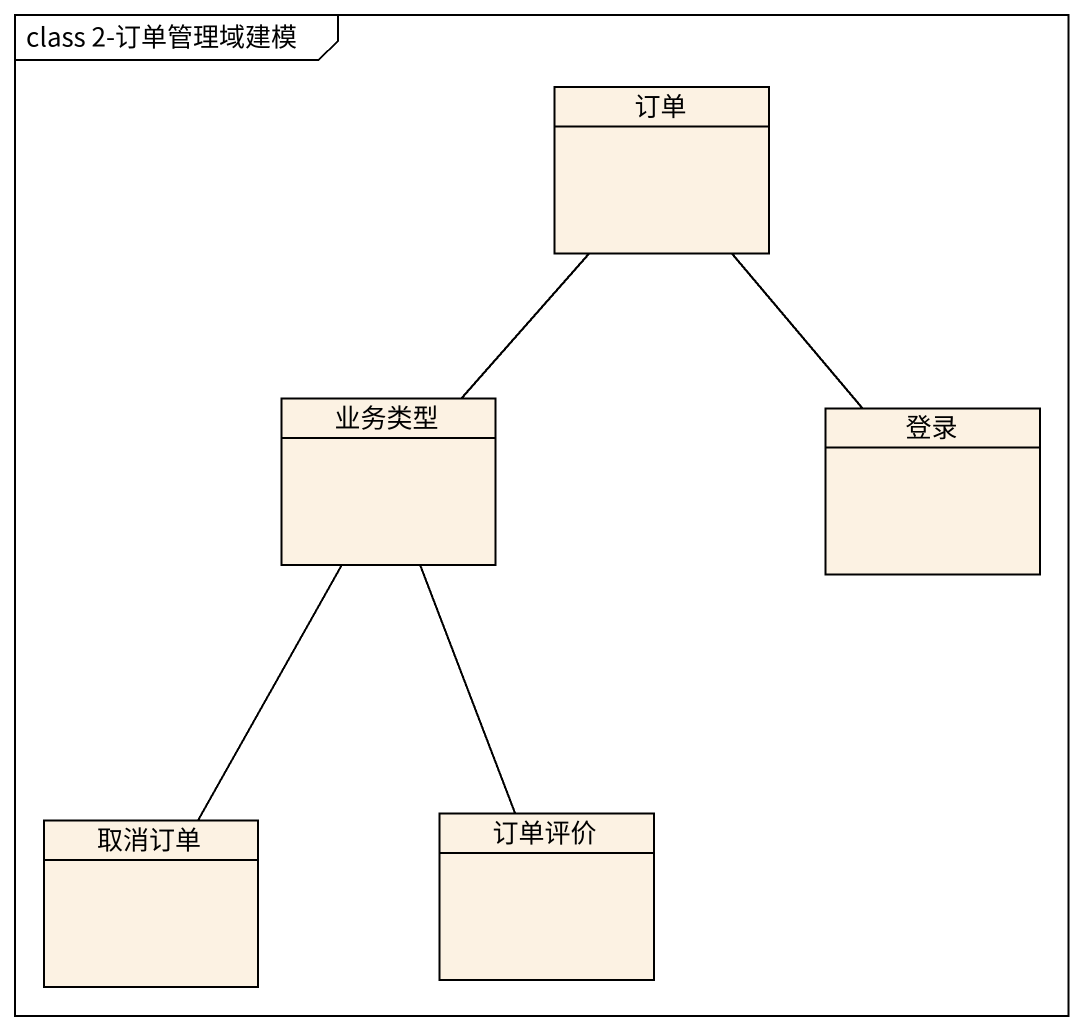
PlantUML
@startuml
mainframe class 2-订单管理域建模
hide circle
hide empty members
class 订单
class 业务类型
class 登录
class 取消订单
class 订单评价
订单 -- 业务类型
订单 -- 登录
业务类型 -- 取消订单
业务类型 -- 订单评价
@enduml
